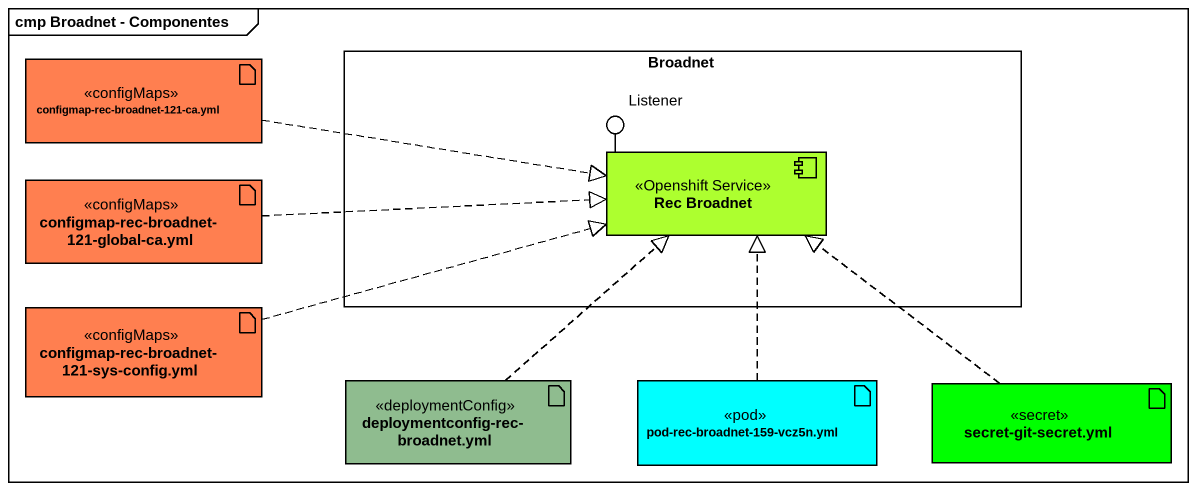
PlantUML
@startuml
mainframe cmp Broadnet - Componentes
artifact "configmap-rec-broadnet-121-ca.yml" as configmap_rec_broadnet_121 <<configMaps>> #FF7F50
rectangle Broadnet {
  component "Rec Broadnet" as Rec_Broadnet <<Openshift Service>> #ADFF2F
}
() Listener
artifact "configmap-rec-broadnet-121-global-ca.yml" as configmap_rec_broadnet_121_2 <<configMaps>> #FF7F50
artifact "configmap-rec-broadnet-121-sys-config.yml" as configmap_rec_broadnet_121_3 <<configMaps>> #FF7F50
artifact "deploymentconfig-rec-broadnet.yml" as deploymentconfig_rec <<deploymentConfig>> #8FBC8F
artifact "pod-rec-broadnet-159-vcz5n.yml" as pod_rec_broadnet_159_vcz5n <<pod>> #00FFFF
artifact "secret-git-secret.yml" as secret_git_secret_yml <<secret>> #00FF00
Rec_Broadnet -up- Listener
configmap_rec_broadnet_121 .right.|> Rec_Broadnet
configmap_rec_broadnet_121_2 .right.|> Rec_Broadnet
configmap_rec_broadnet_121_3 .right.|> Rec_Broadnet
deploymentconfig_rec .up.|> Rec_Broadnet
pod_rec_broadnet_159_vcz5n .up.|> Rec_Broadnet
secret_git_secret_yml .up.|> Rec_Broadnet
@enduml
